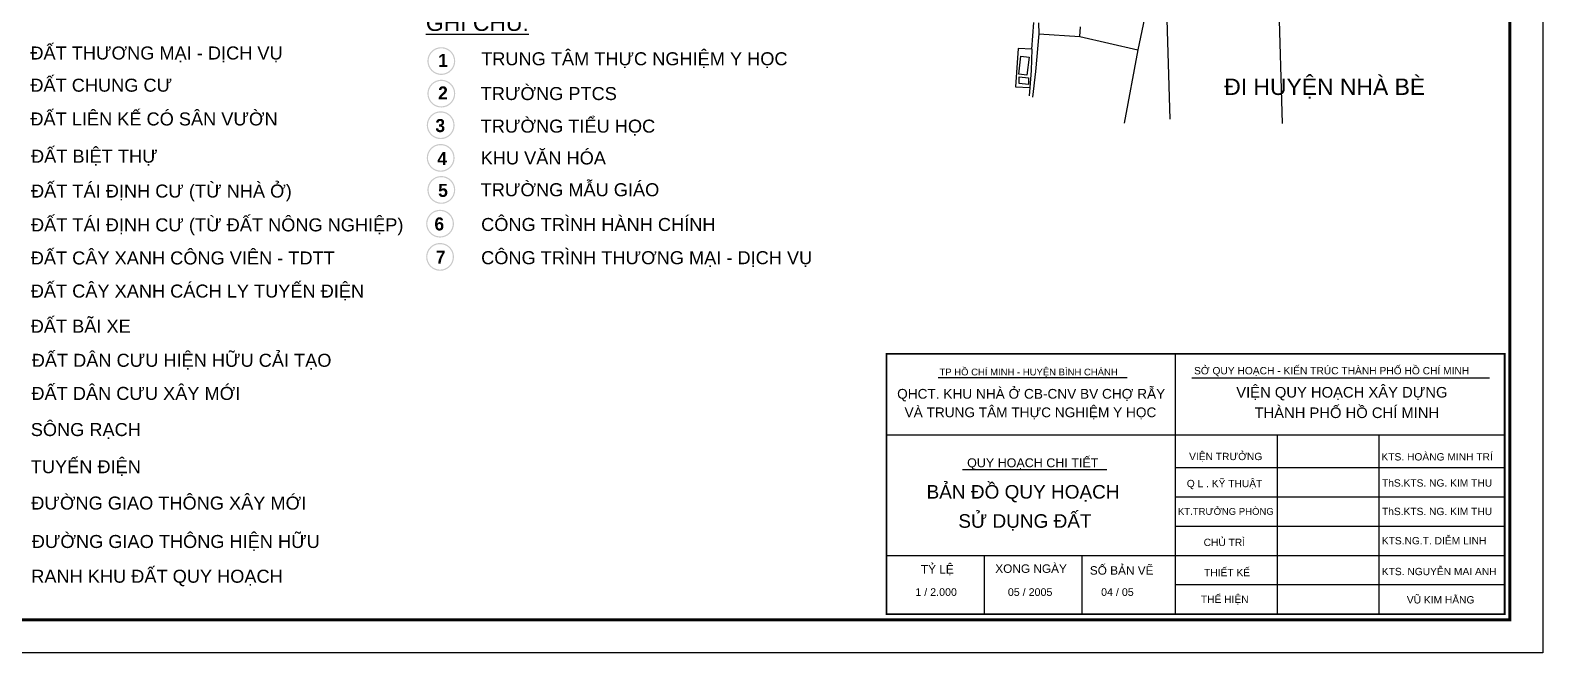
# Model space of a CAD drawing. Header units: millimetres. Extents: x 598301 to 599985, y 1183033 to 1185188.
# Drawn here: x 599055 to 599985, y 1183033 to 1183416 of the extents above; entities that cross this region are included whole.
import ezdxf
from ezdxf.enums import TextEntityAlignment as Align

# ---------------------------------------------------------------- set-up
doc = ezdxf.new("R2010")
doc.units = ezdxf.units.MM
for name, color, linetype in [('DIM', 7, 'Continuous'), ('GHICHU', 7, 'Continuous'), ('NENPHONGPHU', 253, 'Continuous'), ('rach', 150, 'Continuous'), ('RANH', 7, 'Continuous'), ('TEXT', 7, 'Continuous')]:
    doc.layers.add(name, color=color, linetype=linetype)
doc.styles.add('style2', font='VTIMESB.TTF')
doc.styles.add('VHEL-B', font='VHELVEB.TTF', dxfattribs={"height": 4.5})

# ---------------------------------------------------------------- blocks, each defined once
blk = doc.blocks.new('nen')
at = {"layer": 'NENPHONGPHU', "linetype": 'Continuous'}
for p, q in [((1101.75, -935.32), (1090.32, -989.88)), ((1025.27, -989.48), (1026.54, -973.05)), ((1029.37, -973.28), (1029.53, -979.93)), ((1054.71, -981.6), (1055.12, -975.65)), ((1029.53, -979.93), (1027.58, -1003.11)), ((1029.53, -979.93), (1054.71, -981.6)), ((1054.71, -981.6), (1090.32, -989.88)), ((1016.86, -989), (1015.15, -1012.5)), ((1025.27, -989.48), (1016.86, -989)), ((1017.23, -1004.8), (1018.59, -993.75)), ((1018.59, -993.75), (1023.65, -994.37)), ((1023.65, -994.37), (1022.15, -1005.44)), ((1025.28, -989.48), (1024.76, -1002.5)), ((1090.32, -989.88), (1082.04, -1034.87)), ((1024.76, -1002.5), (1024, -1012.99)), ((1027.58, -1003.11), (1025.69, -1018.99)), ((1015.15, -1012.5), (1024, -1012.99)), ((1022.15, -1005.44), (1017.23, -1004.8)), ((1017.39, -1010.47), (1017.54, -1006.39)), ((1023.11, -1011.08), (1017.39, -1010.47)), ((1017.54, -1006.39), (1023.31, -1007.06)), ((1023.31, -1007.06), (1023.11, -1011.08)), ((1024, -1012.99), (1023.62, -1018.1))]:
    blk.add_line(p, q, dxfattribs=at)

msp = doc.modelspace()

# ---------------------------------------------------------------- hatches: boundary and pattern name
at = {"layer": 'GHICHU'}
h = msp.add_hatch(color=256, dxfattribs=at)
h.paths.add_polyline_path([(599299.33, 1183397.21, 1), (599316.44, 1183397.21, 1)])
h.paths.add_polyline_path([(599315.69, 1183397.21, 1.000002), (599300.08, 1183397.21, 1.000002)], flags=17)
h.paths.add_polyline_path([(599302.26, 1183390.07), (599315.06, 1183390.07), (599315.06, 1183404.9), (599302.26, 1183404.9)], flags=24)
h = msp.add_hatch(color=256, dxfattribs=at)
h.paths.add_polyline_path([(599299.33, 1183377.2, 1), (599316.44, 1183377.2, 1)])
h.paths.add_polyline_path([(599315.69, 1183377.2, 1.000002), (599300.08, 1183377.2, 1.000002)], flags=17)
h.paths.add_polyline_path([(599302.26, 1183370.06), (599315.06, 1183370.06), (599315.06, 1183384.89), (599302.26, 1183384.89)], flags=24)
h = msp.add_hatch(color=256, dxfattribs=at)
h.paths.add_polyline_path([(599298.95, 1183357.78, 1), (599316.06, 1183357.78, 1)])
h.paths.add_polyline_path([(599315.31, 1183357.78, 1.000002), (599299.7, 1183357.78, 1.000002)], flags=17)
h.paths.add_polyline_path([(599301.89, 1183350.64), (599314.69, 1183350.64), (599314.69, 1183365.47), (599301.89, 1183365.47)], flags=24)
h = msp.add_hatch(color=256, dxfattribs=at)
h.paths.add_polyline_path([(599298.95, 1183337.7, 1), (599316.06, 1183337.7, 1)])
h.paths.add_polyline_path([(599315.31, 1183337.7, 1.000002), (599299.7, 1183337.7, 1.000002)], flags=17)
h.paths.add_polyline_path([(599301.89, 1183330.56), (599314.69, 1183330.56), (599314.69, 1183345.39), (599301.89, 1183345.39)], flags=24)
h = msp.add_hatch(color=256, dxfattribs=at)
h.paths.add_polyline_path([(599299.33, 1183318, 1), (599316.44, 1183318, 1)])
h.paths.add_polyline_path([(599315.69, 1183318, 1.000002), (599300.08, 1183318, 1.000002)], flags=17)
h.paths.add_polyline_path([(599302.26, 1183310.86), (599315.06, 1183310.86), (599315.06, 1183325.69), (599302.26, 1183325.69)], flags=24)
h = msp.add_hatch(color=256, dxfattribs=at)
h.paths.add_polyline_path([(599298.57, 1183297.24, 1), (599315.68, 1183297.24, 1)])
h.paths.add_polyline_path([(599314.93, 1183297.24, 1.000002), (599299.32, 1183297.24, 1.000002)], flags=17)
h.paths.add_polyline_path([(599301.51, 1183290.1), (599314.31, 1183290.1), (599314.31, 1183304.93), (599301.51, 1183304.93)], flags=24)
h = msp.add_hatch(color=256, dxfattribs=at)
h.paths.add_polyline_path([(599298.57, 1183276.83, 1), (599315.68, 1183276.83, 1)])
h.paths.add_polyline_path([(599314.93, 1183276.83, 1.000002), (599299.32, 1183276.83, 1.000002)], flags=17)
h.paths.add_polyline_path([(599301.51, 1183269.69), (599314.31, 1183269.69), (599314.31, 1183284.52), (599301.51, 1183284.52)], flags=24)

# ---------------------------------------------------------------- linework, layer by layer
at = {"layer": 'DIM', "color": 21}
msp.add_line((599628.3, 1183146.06), (599717.02, 1183146.06), dxfattribs=at)
for points in [[(599758.98, 1183217.42), (599758.98, 1183057.42)], [(599961.5, 1183167.13), (599581.5, 1183167.13)], [(599821.61, 1183167.13), (599821.61, 1183057.42)], [(599884.25, 1183167.13), (599884.25, 1183057.42)], [(599961.5, 1183147.13), (599758.98, 1183147.13)], [(599961.5, 1183129.13), (599758.98, 1183129.13)], [(599961.5, 1183111.13), (599758.98, 1183111.13)], [(599758.98, 1183093.13), (599581.5, 1183093.13)], [(599641.64, 1183093.13), (599641.64, 1183057.13)], [(599701.5, 1183093.13), (599701.5, 1183057.13)], [(599961.5, 1183093.13), (599758.98, 1183093.13)], [(599961.5, 1183075.13), (599758.98, 1183075.13)]]:
    msp.add_lwpolyline(points, dxfattribs=at)
at = {"layer": 'GHICHU'}
for p, q in [((599613.37, 1183202.71), (599729.37, 1183202.71)), ((599769.27, 1183202.54), (599952.27, 1183202.54))]:
    msp.add_line(p, q, dxfattribs=at)
at = {"layer": 'GHICHU', "const_width": 1.04}
msp.add_lwpolyline([(599581.5, 1183057.13), (599961.5, 1183057.13), (599961.5, 1183217.13), (599581.5, 1183217.13)], close=True, dxfattribs=at)
at = {"layer": 'rach'}
for p, q in [((599751.63, 1183497.89), (599755.71, 1183361.55)), ((599821.55, 1183465.95), (599824.75, 1183358.78))]:
    msp.add_line(p, q, dxfattribs=at)
at = {"layer": 'RANH'}
msp.add_lwpolyline([(598300.78, 1185187.91), (599984.91, 1185187.91), (599984.91, 1183033.45), (598300.78, 1183033.45)], close=True, dxfattribs=at)
at = {"layer": 'RANH', "const_width": 2.02}
msp.add_lwpolyline([(598321.03, 1185167.66), (599964.67, 1185167.66), (599964.67, 1183053.69), (598321.03, 1183053.69)], close=True, dxfattribs=at)

# ---------------------------------------------------------------- block references
at = {"layer": 'NENPHONGPHU'}
msp.add_blockref('nen', (598645.61, 1184393.91), dxfattribs=at)

# ---------------------------------------------------------------- texts
at = {"layer": 'GHICHU', "color": 7, "style": 'VHEL-B'}
for s, height, p in [('ÑAÁT THÖÔNG MAÏI - DÒCH VUÏ', 8, (599055.29, 1183398.17)), ('TRUNG TAÂM THÖÏC NGHIEÄM Y HOÏC', 8, (599332.38, 1183394.62)), ('ÑAÁT CHUNG CÖ', 8, (599055.29, 1183378.38)), ('TRÖÔØNG PTCS', 8, (599332.09, 1183373.24)), ('ÑAÁT LIEÂN KEÁ COÙ SAÂN VÖÔØN', 8, (599055.29, 1183357.62)), ('TRÖÔØNG TIEÅU HOÏC', 8, (599332.09, 1183353.21)), ('ÑAÁT BIEÄT THÖÏ ', 8, (599055.69, 1183334.73)), ('KHU VAÊN HOÙA', 8, (599332.09, 1183333.66)), ('ÑAÁT TAÙI ÑÒNH CÖ (TÖØ NHAØ ÔÛ)', 8, (599055.69, 1183313.3)), ('TRÖÔØNG MAÃU GIAÙO', 8, (599332.09, 1183314.11)), ('ÑAÁT TAÙI ÑÒNH CÖ (TÖØ ÑAÁT NOÂNG NGHIEÄP)', 8, (599055.69, 1183292.51)), ('COÂNG TRÌNH HAØNH CHÍNH', 8, (599332.38, 1183292.74)), ('ÑAÁT CAÂY XANH COÂNG VIEÂN - TDTT', 8, (599055.54, 1183272.16)), ('COÂNG TRÌNH THÖÔNG MAÏI - DÒCH VUÏ', 8, (599332.38, 1183272.33)), ('ÑAÁT CAÂY XANH CAÙCH LY TUYEÁN ÑIEÄN', 8, (599055.54, 1183251.81)), ('ÑAÁT BAÕI XE', 8.0032, (599055.52, 1183230.21)), ('ÑAÁT DAÂN CÖU HIEÄN HÖÕU CAÛI TAÏO', 8, (599056.12, 1183209.25)), ('ÑAÁT DAÂN CÖU XAÂY MÔÙI ', 8, (599055.93, 1183188.9)), ('SOÂNG RAÏCH', 8, (599055.54, 1183166.67)), ('TUYEÁN ÑIEÄN ', 8, (599055.54, 1183143.83)), ('ÑÖÔØNG GIAO THOÂNG XAÂY MÔÙI', 8, (599055.84, 1183121.47)), ('ÑÖÔØNG GIAO THOÂNG HIEÄN HÖÕU', 8, (599056.14, 1183097.85)), ('RANH KHU ÑAÁT QUY HOAÏCH', 8, (599055.84, 1183076.49))]:
    msp.add_text(s, height=height, dxfattribs=at).set_placement(p)
at = {"layer": 'GHICHU'}
for s, height, style, p in [('1', 8, 'style2', (599305.93, 1183393.6)), ('2', 8, 'style2', (599305.93, 1183373.59)), ('3', 8, 'style2', (599304.27, 1183353.56)), ('4', 8, 'style2', (599305.42, 1183333.25)), ('5', 8, 'style2', (599305.96, 1183313.7)), ('6', 8, 'style2', (599303.66, 1183293.09)), ('7', 8, 'style2', (599304.48, 1183272.68)), ('SÔÛ QUY HOAÏCH - KIEÁN TRUÙC THAØNH PHOÁ HOÀ CHÍ MINH', 4.5, 'VHEL-B', (599770.56, 1183204.62)), ('TP HOÀ CHÍ MINH - HUYEÄN BÌNH CHAÙNH', 4.1758, 'VHEL-B', (599614.12, 1183203.95)), ('VIEÄN QUY HOAÏCH XAÂY DÖÏNG', 6.5, 'VHEL-B', (599796.52, 1183190.34)), ('THAØNH PHOÁ HOÀ CHÍ MINH', 6.5, 'VHEL-B', (599807.74, 1183177.74)), ('QUY HOAÏCH CHI TIEÁT', 5.5, 'VHEL-B', (599631.09, 1183147.49)), ('VIEÄN TRÖÔÛNG', 4.5, 'VHEL-B', (599767.53, 1183151.88)), ('KTS. HOAØNG MINH TRÍ', 4.5, 'VHEL-B', (599885.76, 1183151.65)), ('BAÛN ÑOÀ QUY HOAÏCH', 8.3516, 'VHEL-B', (599606.16, 1183128.21)), ('Q L . KYÕ THUAÄT', 4.5, 'VHEL-B', (599766.1, 1183135.24)), ('ThS.KTS. NG. KIM THU', 4.5, 'VHEL-B', (599886.07, 1183135.58)), ('SÖÛ DUÏNG ÑAÁT', 8.3516, 'VHEL-B', (599625.7, 1183110.27)), ('KT.TRÖÔÛNG PHOØNG', 4.2, 'VHEL-B', (599760.66, 1183118.21)), ('ThS.KTS. NG. KIM THU', 4.5, 'VHEL-B', (599886.07, 1183118.08)), ('CHUÛ TRÌ', 4.5, 'VHEL-B', (599776.45, 1183099.06)), ('KTS.NG.T. DIEÃM LINH', 4.5, 'VHEL-B', (599885.99, 1183100.1)), ('XONG NGAØY', 5.2, 'VHEL-B', (599648.41, 1183082.57)), ('TYÛ LEÄ', 5.2, 'VHEL-B', (599602.68, 1183082.17)), ('SOÁ BAÛN VEÕ', 5.2, 'VHEL-B', (599706.51, 1183081.46)), ('THIEÁT KEÁ', 4.5, 'VHEL-B', (599776.74, 1183080.5)), ('KTS. NGUYEÃN MAI ANH', 4.5, 'VHEL-B', (599885.99, 1183081.15)), ('1 / 2.000', 4.698, 'VHEL-B', (599599.28, 1183068.41)), ('05 / 2005', 4.698, 'VHEL-B', (599656.13, 1183068.41)), ('04 / 05', 4.698, 'VHEL-B', (599713.43, 1183068.41)), ('THEÅ HIEÄN', 4.5, 'VHEL-B', (599774.77, 1183064.05)), ('VUÕ KIM HAÈNG', 4.5, 'VHEL-B', (599901.38, 1183063.75))]:
    msp.add_text(s, height=height, dxfattribs=dict(at, style=style)).set_placement(p)
at = {"layer": 'GHICHU', "style": 'VHEL-B'}
for s, p in [('QHCT. KHU NHAØ ÔÛ CB-CNV BV CHÔÏ RAÃY', (599670.48, 1183189.64)), ('VAØ TRUNG TAÂM THÖÏC NGHIEÄM Y HOÏC', (599670.02, 1183178.25))]:
    msp.add_text(s, height=6, dxfattribs=at).set_placement(p, align=Align.CENTER)
at = {"layer": 'TEXT', "style": 'VHEL-B'}
for s, p in [('%%uGHI CHUÙ:', (599298.39, 1183415.74)), ('ÑI HUYEÄN NHAØ BEØ', (599789.13, 1183376.37))]:
    msp.add_text(s, height=10.0705, dxfattribs=at).set_placement(p)

doc.saveas('drawing.dxf')
